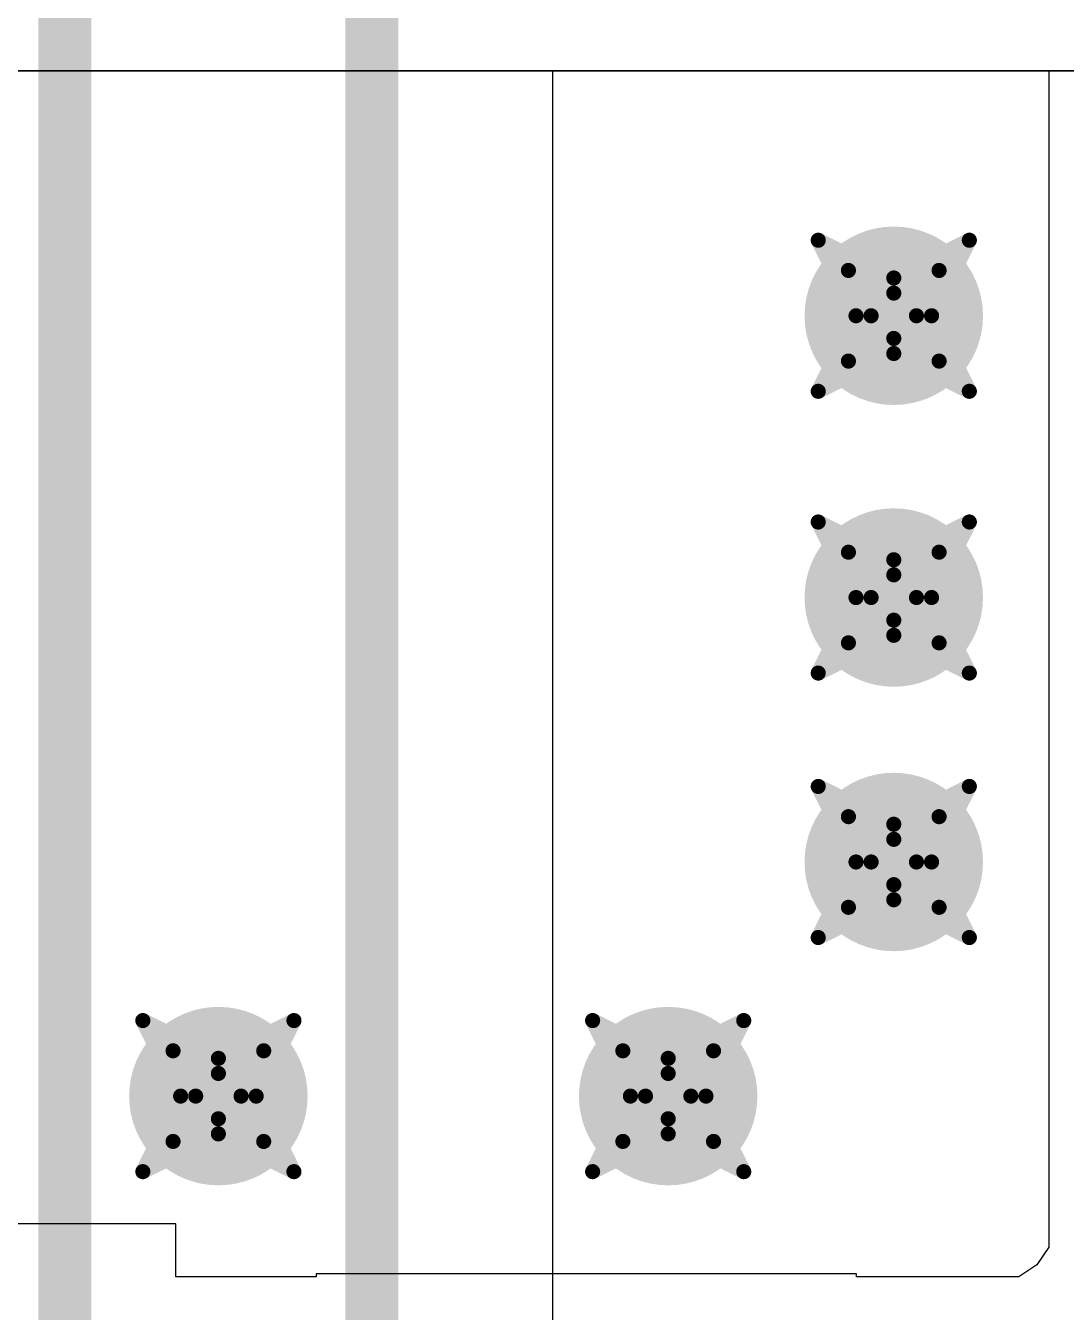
# Model space of a CAD drawing. Header units: inches. Extents: x -2 to 5376, y -4 to 5426.
# Drawn here: x 132.667 to 136.165, y 40.632 to 44.958 of the extents above; entities that cross this region are included whole.
import ezdxf

# ---------------------------------------------------------------- set-up
doc = ezdxf.new("R2010")
doc.units = ezdxf.units.IN
for name, color, linetype in [('Bottom Layer', 5, 'Continuous'), ('Drill Drawing', 1, 'Continuous'), ('Layer 1', 16, 'Continuous'), ('Layer 2', 76, 'Continuous'), ('Multi-Layer', 9, 'Continuous'), ('Top Layer', 1, 'Continuous'), ('Via Holes', 16, 'Continuous')]:
    doc.layers.add(name, color=color, linetype=linetype)

msp = doc.modelspace()

# ---------------------------------------------------------------- hatches: boundary and pattern name
at = {"layer": 'Bottom Layer'}
h = msp.add_hatch(color=5, dxfattribs=at)
edge = h.paths.add_edge_path()
edge.add_arc((135.5852, 43.9826), 0.3, 0, 360)
h = msp.add_hatch(color=5, dxfattribs=at)
edge = h.paths.add_edge_path()
edge.add_arc((135.5852, 43.0352), 0.3, 0, 360)
h = msp.add_hatch(color=5, dxfattribs=at)
edge = h.paths.add_edge_path()
edge.add_arc((135.5852, 42.146), 0.3, 0, 360)
h = msp.add_hatch(color=5, dxfattribs=at)
edge = h.paths.add_edge_path()
edge.add_arc((133.3147, 41.3588), 0.3, 0, 360)
h = msp.add_hatch(color=5, dxfattribs=at)
edge = h.paths.add_edge_path()
edge.add_arc((134.8268, 41.3588), 0.3, 0, 360)
at = {"layer": 'Layer 1'}
h = msp.add_hatch(color=16, dxfattribs=at)
edge = h.paths.add_edge_path()
edge.add_arc((135.5852, 43.9826), 0.3, 0, 360)
h = msp.add_hatch(color=16, dxfattribs=at)
edge = h.paths.add_edge_path()
edge.add_arc((135.5852, 43.0352), 0.3, 0, 360)
h = msp.add_hatch(color=16, dxfattribs=at)
edge = h.paths.add_edge_path()
edge.add_arc((135.5852, 42.146), 0.3, 0, 360)
h = msp.add_hatch(color=16, dxfattribs=at)
edge = h.paths.add_edge_path()
edge.add_arc((133.3147, 41.3588), 0.3, 0, 360)
h = msp.add_hatch(color=16, dxfattribs=at)
edge = h.paths.add_edge_path()
edge.add_arc((134.8268, 41.3588), 0.3, 0, 360)
at = {"layer": 'Layer 2'}
h = msp.add_hatch(color=76, dxfattribs=at)
edge = h.paths.add_edge_path()
edge.add_arc((135.5852, 43.9826), 0.3, 0, 360)
h = msp.add_hatch(color=76, dxfattribs=at)
edge = h.paths.add_edge_path()
edge.add_arc((135.5852, 43.0352), 0.3, 0, 360)
h = msp.add_hatch(color=76, dxfattribs=at)
edge = h.paths.add_edge_path()
edge.add_arc((135.5852, 42.146), 0.3, 0, 360)
h = msp.add_hatch(color=76, dxfattribs=at)
edge = h.paths.add_edge_path()
edge.add_arc((133.3147, 41.3588), 0.3, 0, 360)
h = msp.add_hatch(color=76, dxfattribs=at)
edge = h.paths.add_edge_path()
edge.add_arc((134.8268, 41.3588), 0.3, 0, 360)
at = {"layer": 'Top Layer'}
h = msp.add_hatch(color=1, dxfattribs=at)
edge = h.paths.add_edge_path()
edge.add_arc((135.5852, 43.9826), 0.3, 0, 360)
h = msp.add_hatch(color=1, dxfattribs=at)
edge = h.paths.add_edge_path()
edge.add_arc((135.5852, 43.0352), 0.3, 0, 360)
h = msp.add_hatch(color=1, dxfattribs=at)
edge = h.paths.add_edge_path()
edge.add_arc((135.5852, 42.146), 0.3, 0, 360)
h = msp.add_hatch(color=1, dxfattribs=at)
edge = h.paths.add_edge_path()
edge.add_arc((133.3147, 41.3588), 0.3, 0, 360)
h = msp.add_hatch(color=1, dxfattribs=at)
edge = h.paths.add_edge_path()
edge.add_arc((134.8268, 41.3588), 0.3, 0, 360)
at = {"layer": 'Via Holes'}
h = msp.add_hatch(color=7, dxfattribs=at)
edge = h.paths.add_edge_path()
edge.add_arc((135.5852, 43.9826), 0.15, 0, 360)
h = msp.add_hatch(color=7, dxfattribs=at)
edge = h.paths.add_edge_path()
edge.add_arc((135.5852, 43.0352), 0.15, 0, 360)
h = msp.add_hatch(color=7, dxfattribs=at)
edge = h.paths.add_edge_path()
edge.add_arc((135.5852, 42.146), 0.15, 0, 360)
h = msp.add_hatch(color=7, dxfattribs=at)
edge = h.paths.add_edge_path()
edge.add_arc((133.3147, 41.3588), 0.15, 0, 360)
h = msp.add_hatch(color=7, dxfattribs=at)
edge = h.paths.add_edge_path()
edge.add_arc((134.8268, 41.3588), 0.15, 0, 360)

# ---------------------------------------------------------------- linework, layer by layer
at = {"layer": 'Bottom Layer'}
msp.add_line((131.93, 44.8056), (137.9121, 44.8056), dxfattribs=at)
at = {"layer": 'Drill Drawing'}
for points in [[(135.3312, 44.2366, 0.0508, 0.0508, 0), (135.5852, 44.1096, 0.0508, 0.0508, 0)], [(135.3312, 44.2366, 0.0508, 0.0508, 0), (135.4582, 43.9826, 0.0508, 0.0508, 0)], [(135.5852, 44.1096, 0.0508, 0.0508, 0), (135.8392, 44.2366, 0.0508, 0.0508, 0)], [(135.7122, 43.9826, 0.0508, 0.0508, 0), (135.8392, 44.2366, 0.0508, 0.0508, 0)], [(135.4328, 44.135, 0.0508, 0.0508, 0), (135.5852, 44.0588, 0.0508, 0.0508, 0)], [(135.4328, 44.135, 0.0508, 0.0508, 0), (135.509, 43.9826, 0.0508, 0.0508, 0)], [(135.5852, 44.0588, 0.0508, 0.0508, 0), (135.7376, 44.135, 0.0508, 0.0508, 0)], [(135.6614, 43.9826, 0.0508, 0.0508, 0), (135.7376, 44.135, 0.0508, 0.0508, 0)], [(135.3312, 43.7286, 0.0508, 0.0508, 0), (135.4582, 43.9826, 0.0508, 0.0508, 0)], [(135.4328, 43.8302, 0.0508, 0.0508, 0), (135.509, 43.9826, 0.0508, 0.0508, 0)], [(135.6614, 43.9826, 0.0508, 0.0508, 0), (135.7376, 43.8302, 0.0508, 0.0508, 0)], [(135.7122, 43.9826, 0.0508, 0.0508, 0), (135.8392, 43.7286, 0.0508, 0.0508, 0)], [(135.4328, 43.8302, 0.0508, 0.0508, 0), (135.5852, 43.9064, 0.0508, 0.0508, 0)], [(135.5852, 43.9064, 0.0508, 0.0508, 0), (135.7376, 43.8302, 0.0508, 0.0508, 0)], [(135.3312, 43.7286, 0.0508, 0.0508, 0), (135.5852, 43.8556, 0.0508, 0.0508, 0)], [(135.5852, 43.8556, 0.0508, 0.0508, 0), (135.8392, 43.7286, 0.0508, 0.0508, 0)], [(135.3312, 43.2892, 0.0508, 0.0508, 0), (135.5852, 43.1622, 0.0508, 0.0508, 0)], [(135.3312, 43.2892, 0.0508, 0.0508, 0), (135.4582, 43.0352, 0.0508, 0.0508, 0)], [(135.5852, 43.1622, 0.0508, 0.0508, 0), (135.8392, 43.2892, 0.0508, 0.0508, 0)], [(135.7122, 43.0352, 0.0508, 0.0508, 0), (135.8392, 43.2892, 0.0508, 0.0508, 0)], [(135.4328, 43.1876, 0.0508, 0.0508, 0), (135.5852, 43.1114, 0.0508, 0.0508, 0)], [(135.4328, 43.1876, 0.0508, 0.0508, 0), (135.509, 43.0352, 0.0508, 0.0508, 0)], [(135.5852, 43.1114, 0.0508, 0.0508, 0), (135.7376, 43.1876, 0.0508, 0.0508, 0)], [(135.6614, 43.0352, 0.0508, 0.0508, 0), (135.7376, 43.1876, 0.0508, 0.0508, 0)], [(135.3312, 42.7812, 0.0508, 0.0508, 0), (135.4582, 43.0352, 0.0508, 0.0508, 0)], [(135.4328, 42.8828, 0.0508, 0.0508, 0), (135.509, 43.0352, 0.0508, 0.0508, 0)], [(135.6614, 43.0352, 0.0508, 0.0508, 0), (135.7376, 42.8828, 0.0508, 0.0508, 0)], [(135.7122, 43.0352, 0.0508, 0.0508, 0), (135.8392, 42.7812, 0.0508, 0.0508, 0)], [(135.4328, 42.8828, 0.0508, 0.0508, 0), (135.5852, 42.959, 0.0508, 0.0508, 0)], [(135.5852, 42.959, 0.0508, 0.0508, 0), (135.7376, 42.8828, 0.0508, 0.0508, 0)], [(135.3312, 42.7812, 0.0508, 0.0508, 0), (135.5852, 42.9082, 0.0508, 0.0508, 0)], [(135.5852, 42.9082, 0.0508, 0.0508, 0), (135.8392, 42.7812, 0.0508, 0.0508, 0)], [(135.3312, 42.4, 0.0508, 0.0508, 0), (135.5852, 42.273, 0.0508, 0.0508, 0)], [(135.3312, 42.4, 0.0508, 0.0508, 0), (135.4582, 42.146, 0.0508, 0.0508, 0)], [(135.5852, 42.273, 0.0508, 0.0508, 0), (135.8392, 42.4, 0.0508, 0.0508, 0)], [(135.7122, 42.146, 0.0508, 0.0508, 0), (135.8392, 42.4, 0.0508, 0.0508, 0)], [(135.4328, 42.2984, 0.0508, 0.0508, 0), (135.5852, 42.2222, 0.0508, 0.0508, 0)], [(135.4328, 42.2984, 0.0508, 0.0508, 0), (135.509, 42.146, 0.0508, 0.0508, 0)], [(135.5852, 42.2222, 0.0508, 0.0508, 0), (135.7376, 42.2984, 0.0508, 0.0508, 0)], [(135.6614, 42.146, 0.0508, 0.0508, 0), (135.7376, 42.2984, 0.0508, 0.0508, 0)], [(135.3312, 41.892, 0.0508, 0.0508, 0), (135.4582, 42.146, 0.0508, 0.0508, 0)], [(135.4328, 41.9936, 0.0508, 0.0508, 0), (135.509, 42.146, 0.0508, 0.0508, 0)], [(135.6614, 42.146, 0.0508, 0.0508, 0), (135.7376, 41.9936, 0.0508, 0.0508, 0)], [(135.7122, 42.146, 0.0508, 0.0508, 0), (135.8392, 41.892, 0.0508, 0.0508, 0)], [(135.4328, 41.9936, 0.0508, 0.0508, 0), (135.5852, 42.0698, 0.0508, 0.0508, 0)], [(135.5852, 42.0698, 0.0508, 0.0508, 0), (135.7376, 41.9936, 0.0508, 0.0508, 0)], [(135.3312, 41.892, 0.0508, 0.0508, 0), (135.5852, 42.019, 0.0508, 0.0508, 0)], [(135.5852, 42.019, 0.0508, 0.0508, 0), (135.8392, 41.892, 0.0508, 0.0508, 0)], [(133.0607, 41.6128, 0.0508, 0.0508, 0), (133.3147, 41.4858, 0.0508, 0.0508, 0)], [(133.0607, 41.6128, 0.0508, 0.0508, 0), (133.1877, 41.3588, 0.0508, 0.0508, 0)], [(133.3147, 41.4858, 0.0508, 0.0508, 0), (133.5687, 41.6128, 0.0508, 0.0508, 0)], [(133.4417, 41.3588, 0.0508, 0.0508, 0), (133.5687, 41.6128, 0.0508, 0.0508, 0)], [(134.5728, 41.6128, 0.0508, 0.0508, 0), (134.8268, 41.4858, 0.0508, 0.0508, 0)], [(134.5728, 41.6128, 0.0508, 0.0508, 0), (134.6998, 41.3588, 0.0508, 0.0508, 0)], [(134.8268, 41.4858, 0.0508, 0.0508, 0), (135.0808, 41.6128, 0.0508, 0.0508, 0)], [(134.9538, 41.3588, 0.0508, 0.0508, 0), (135.0808, 41.6128, 0.0508, 0.0508, 0)], [(133.1623, 41.5112, 0.0508, 0.0508, 0), (133.3147, 41.435, 0.0508, 0.0508, 0)], [(133.1623, 41.5112, 0.0508, 0.0508, 0), (133.2385, 41.3588, 0.0508, 0.0508, 0)], [(133.3147, 41.435, 0.0508, 0.0508, 0), (133.4671, 41.5112, 0.0508, 0.0508, 0)], [(133.3909, 41.3588, 0.0508, 0.0508, 0), (133.4671, 41.5112, 0.0508, 0.0508, 0)], [(134.6744, 41.5112, 0.0508, 0.0508, 0), (134.8268, 41.435, 0.0508, 0.0508, 0)], [(134.6744, 41.5112, 0.0508, 0.0508, 0), (134.7506, 41.3588, 0.0508, 0.0508, 0)], [(134.8268, 41.435, 0.0508, 0.0508, 0), (134.9792, 41.5112, 0.0508, 0.0508, 0)], [(134.903, 41.3588, 0.0508, 0.0508, 0), (134.9792, 41.5112, 0.0508, 0.0508, 0)], [(133.0607, 41.1048, 0.0508, 0.0508, 0), (133.1877, 41.3588, 0.0508, 0.0508, 0)], [(133.1623, 41.2064, 0.0508, 0.0508, 0), (133.2385, 41.3588, 0.0508, 0.0508, 0)], [(133.3909, 41.3588, 0.0508, 0.0508, 0), (133.4671, 41.2064, 0.0508, 0.0508, 0)], [(133.4417, 41.3588, 0.0508, 0.0508, 0), (133.5687, 41.1048, 0.0508, 0.0508, 0)], [(134.5728, 41.1048, 0.0508, 0.0508, 0), (134.6998, 41.3588, 0.0508, 0.0508, 0)], [(134.6744, 41.2064, 0.0508, 0.0508, 0), (134.7506, 41.3588, 0.0508, 0.0508, 0)], [(134.903, 41.3588, 0.0508, 0.0508, 0), (134.9792, 41.2064, 0.0508, 0.0508, 0)], [(134.9538, 41.3588, 0.0508, 0.0508, 0), (135.0808, 41.1048, 0.0508, 0.0508, 0)], [(133.1623, 41.2064, 0.0508, 0.0508, 0), (133.3147, 41.2826, 0.0508, 0.0508, 0)], [(133.3147, 41.2826, 0.0508, 0.0508, 0), (133.4671, 41.2064, 0.0508, 0.0508, 0)], [(134.6744, 41.2064, 0.0508, 0.0508, 0), (134.8268, 41.2826, 0.0508, 0.0508, 0)], [(134.8268, 41.2826, 0.0508, 0.0508, 0), (134.9792, 41.2064, 0.0508, 0.0508, 0)], [(133.0607, 41.1048, 0.0508, 0.0508, 0), (133.3147, 41.2318, 0.0508, 0.0508, 0)], [(133.3147, 41.2318, 0.0508, 0.0508, 0), (133.5687, 41.1048, 0.0508, 0.0508, 0)], [(134.5728, 41.1048, 0.0508, 0.0508, 0), (134.8268, 41.2318, 0.0508, 0.0508, 0)], [(134.8268, 41.2318, 0.0508, 0.0508, 0), (135.0808, 41.1048, 0.0508, 0.0508, 0)]]:
    msp.add_lwpolyline(points, format="xyseb", dxfattribs=at)
for points in [[(135.3185, 44.2366, 0.0254, 0.0254, 1), (135.3439, 44.2366, 0.0254, 0.0254, 1)], [(135.3185, 44.2366, 0.0254, 0.0254, 1), (135.3439, 44.2366, 0.0254, 0.0254, 1)], [(135.8265, 44.2366, 0.0254, 0.0254, 1), (135.8519, 44.2366, 0.0254, 0.0254, 1)], [(135.8265, 44.2366, 0.0254, 0.0254, 1), (135.8519, 44.2366, 0.0254, 0.0254, 1)], [(135.4201, 44.135, 0.0254, 0.0254, 1), (135.4455, 44.135, 0.0254, 0.0254, 1)], [(135.4201, 44.135, 0.0254, 0.0254, 1), (135.4455, 44.135, 0.0254, 0.0254, 1)], [(135.5725, 44.1096, 0.0254, 0.0254, 1), (135.5979, 44.1096, 0.0254, 0.0254, 1)], [(135.5725, 44.1096, 0.0254, 0.0254, 1), (135.5979, 44.1096, 0.0254, 0.0254, 1)], [(135.7249, 44.135, 0.0254, 0.0254, 1), (135.7503, 44.135, 0.0254, 0.0254, 1)], [(135.7249, 44.135, 0.0254, 0.0254, 1), (135.7503, 44.135, 0.0254, 0.0254, 1)], [(135.5725, 44.0588, 0.0254, 0.0254, 1), (135.5979, 44.0588, 0.0254, 0.0254, 1)], [(135.5725, 44.0588, 0.0254, 0.0254, 1), (135.5979, 44.0588, 0.0254, 0.0254, 1)], [(135.4455, 43.9826, 0.0254, 0.0254, 1), (135.4709, 43.9826, 0.0254, 0.0254, 1)], [(135.4455, 43.9826, 0.0254, 0.0254, 1), (135.4709, 43.9826, 0.0254, 0.0254, 1)], [(135.4963, 43.9826, 0.0254, 0.0254, 1), (135.5217, 43.9826, 0.0254, 0.0254, 1)], [(135.4963, 43.9826, 0.0254, 0.0254, 1), (135.5217, 43.9826, 0.0254, 0.0254, 1)], [(135.6487, 43.9826, 0.0254, 0.0254, 1), (135.6741, 43.9826, 0.0254, 0.0254, 1)], [(135.6487, 43.9826, 0.0254, 0.0254, 1), (135.6741, 43.9826, 0.0254, 0.0254, 1)], [(135.6995, 43.9826, 0.0254, 0.0254, 1), (135.7249, 43.9826, 0.0254, 0.0254, 1)], [(135.6995, 43.9826, 0.0254, 0.0254, 1), (135.7249, 43.9826, 0.0254, 0.0254, 1)], [(135.5725, 43.9064, 0.0254, 0.0254, 1), (135.5979, 43.9064, 0.0254, 0.0254, 1)], [(135.5725, 43.9064, 0.0254, 0.0254, 1), (135.5979, 43.9064, 0.0254, 0.0254, 1)], [(135.5725, 43.8556, 0.0254, 0.0254, 1), (135.5979, 43.8556, 0.0254, 0.0254, 1)], [(135.5725, 43.8556, 0.0254, 0.0254, 1), (135.5979, 43.8556, 0.0254, 0.0254, 1)], [(135.4201, 43.8302, 0.0254, 0.0254, 1), (135.4455, 43.8302, 0.0254, 0.0254, 1)], [(135.4201, 43.8302, 0.0254, 0.0254, 1), (135.4455, 43.8302, 0.0254, 0.0254, 1)], [(135.7249, 43.8302, 0.0254, 0.0254, 1), (135.7503, 43.8302, 0.0254, 0.0254, 1)], [(135.7249, 43.8302, 0.0254, 0.0254, 1), (135.7503, 43.8302, 0.0254, 0.0254, 1)], [(135.3185, 43.7286, 0.0254, 0.0254, 1), (135.3439, 43.7286, 0.0254, 0.0254, 1)], [(135.3185, 43.7286, 0.0254, 0.0254, 1), (135.3439, 43.7286, 0.0254, 0.0254, 1)], [(135.8265, 43.7286, 0.0254, 0.0254, 1), (135.8519, 43.7286, 0.0254, 0.0254, 1)], [(135.8265, 43.7286, 0.0254, 0.0254, 1), (135.8519, 43.7286, 0.0254, 0.0254, 1)], [(135.3185, 43.2892, 0.0254, 0.0254, 1), (135.3439, 43.2892, 0.0254, 0.0254, 1)], [(135.3185, 43.2892, 0.0254, 0.0254, 1), (135.3439, 43.2892, 0.0254, 0.0254, 1)], [(135.8265, 43.2892, 0.0254, 0.0254, 1), (135.8519, 43.2892, 0.0254, 0.0254, 1)], [(135.8265, 43.2892, 0.0254, 0.0254, 1), (135.8519, 43.2892, 0.0254, 0.0254, 1)], [(135.4201, 43.1876, 0.0254, 0.0254, 1), (135.4455, 43.1876, 0.0254, 0.0254, 1)], [(135.4201, 43.1876, 0.0254, 0.0254, 1), (135.4455, 43.1876, 0.0254, 0.0254, 1)], [(135.5725, 43.1622, 0.0254, 0.0254, 1), (135.5979, 43.1622, 0.0254, 0.0254, 1)], [(135.5725, 43.1622, 0.0254, 0.0254, 1), (135.5979, 43.1622, 0.0254, 0.0254, 1)], [(135.7249, 43.1876, 0.0254, 0.0254, 1), (135.7503, 43.1876, 0.0254, 0.0254, 1)], [(135.7249, 43.1876, 0.0254, 0.0254, 1), (135.7503, 43.1876, 0.0254, 0.0254, 1)], [(135.5725, 43.1114, 0.0254, 0.0254, 1), (135.5979, 43.1114, 0.0254, 0.0254, 1)], [(135.5725, 43.1114, 0.0254, 0.0254, 1), (135.5979, 43.1114, 0.0254, 0.0254, 1)], [(135.4455, 43.0352, 0.0254, 0.0254, 1), (135.4709, 43.0352, 0.0254, 0.0254, 1)], [(135.4455, 43.0352, 0.0254, 0.0254, 1), (135.4709, 43.0352, 0.0254, 0.0254, 1)], [(135.4963, 43.0352, 0.0254, 0.0254, 1), (135.5217, 43.0352, 0.0254, 0.0254, 1)], [(135.4963, 43.0352, 0.0254, 0.0254, 1), (135.5217, 43.0352, 0.0254, 0.0254, 1)], [(135.6487, 43.0352, 0.0254, 0.0254, 1), (135.6741, 43.0352, 0.0254, 0.0254, 1)], [(135.6487, 43.0352, 0.0254, 0.0254, 1), (135.6741, 43.0352, 0.0254, 0.0254, 1)], [(135.6995, 43.0352, 0.0254, 0.0254, 1), (135.7249, 43.0352, 0.0254, 0.0254, 1)], [(135.6995, 43.0352, 0.0254, 0.0254, 1), (135.7249, 43.0352, 0.0254, 0.0254, 1)], [(135.5725, 42.959, 0.0254, 0.0254, 1), (135.5979, 42.959, 0.0254, 0.0254, 1)], [(135.5725, 42.959, 0.0254, 0.0254, 1), (135.5979, 42.959, 0.0254, 0.0254, 1)], [(135.5725, 42.9082, 0.0254, 0.0254, 1), (135.5979, 42.9082, 0.0254, 0.0254, 1)], [(135.5725, 42.9082, 0.0254, 0.0254, 1), (135.5979, 42.9082, 0.0254, 0.0254, 1)], [(135.4201, 42.8828, 0.0254, 0.0254, 1), (135.4455, 42.8828, 0.0254, 0.0254, 1)], [(135.4201, 42.8828, 0.0254, 0.0254, 1), (135.4455, 42.8828, 0.0254, 0.0254, 1)], [(135.7249, 42.8828, 0.0254, 0.0254, 1), (135.7503, 42.8828, 0.0254, 0.0254, 1)], [(135.7249, 42.8828, 0.0254, 0.0254, 1), (135.7503, 42.8828, 0.0254, 0.0254, 1)], [(135.3185, 42.7812, 0.0254, 0.0254, 1), (135.3439, 42.7812, 0.0254, 0.0254, 1)], [(135.3185, 42.7812, 0.0254, 0.0254, 1), (135.3439, 42.7812, 0.0254, 0.0254, 1)], [(135.8265, 42.7812, 0.0254, 0.0254, 1), (135.8519, 42.7812, 0.0254, 0.0254, 1)], [(135.8265, 42.7812, 0.0254, 0.0254, 1), (135.8519, 42.7812, 0.0254, 0.0254, 1)], [(135.3185, 42.4, 0.0254, 0.0254, 1), (135.3439, 42.4, 0.0254, 0.0254, 1)], [(135.3185, 42.4, 0.0254, 0.0254, 1), (135.3439, 42.4, 0.0254, 0.0254, 1)], [(135.8265, 42.4, 0.0254, 0.0254, 1), (135.8519, 42.4, 0.0254, 0.0254, 1)], [(135.8265, 42.4, 0.0254, 0.0254, 1), (135.8519, 42.4, 0.0254, 0.0254, 1)], [(135.4201, 42.2984, 0.0254, 0.0254, 1), (135.4455, 42.2984, 0.0254, 0.0254, 1)], [(135.4201, 42.2984, 0.0254, 0.0254, 1), (135.4455, 42.2984, 0.0254, 0.0254, 1)], [(135.7249, 42.2984, 0.0254, 0.0254, 1), (135.7503, 42.2984, 0.0254, 0.0254, 1)], [(135.7249, 42.2984, 0.0254, 0.0254, 1), (135.7503, 42.2984, 0.0254, 0.0254, 1)], [(135.5725, 42.273, 0.0254, 0.0254, 1), (135.5979, 42.273, 0.0254, 0.0254, 1)], [(135.5725, 42.273, 0.0254, 0.0254, 1), (135.5979, 42.273, 0.0254, 0.0254, 1)], [(135.5725, 42.2222, 0.0254, 0.0254, 1), (135.5979, 42.2222, 0.0254, 0.0254, 1)], [(135.5725, 42.2222, 0.0254, 0.0254, 1), (135.5979, 42.2222, 0.0254, 0.0254, 1)], [(135.4455, 42.146, 0.0254, 0.0254, 1), (135.4709, 42.146, 0.0254, 0.0254, 1)], [(135.4455, 42.146, 0.0254, 0.0254, 1), (135.4709, 42.146, 0.0254, 0.0254, 1)], [(135.4963, 42.146, 0.0254, 0.0254, 1), (135.5217, 42.146, 0.0254, 0.0254, 1)], [(135.4963, 42.146, 0.0254, 0.0254, 1), (135.5217, 42.146, 0.0254, 0.0254, 1)], [(135.6487, 42.146, 0.0254, 0.0254, 1), (135.6741, 42.146, 0.0254, 0.0254, 1)], [(135.6487, 42.146, 0.0254, 0.0254, 1), (135.6741, 42.146, 0.0254, 0.0254, 1)], [(135.6995, 42.146, 0.0254, 0.0254, 1), (135.7249, 42.146, 0.0254, 0.0254, 1)], [(135.6995, 42.146, 0.0254, 0.0254, 1), (135.7249, 42.146, 0.0254, 0.0254, 1)], [(135.5725, 42.0698, 0.0254, 0.0254, 1), (135.5979, 42.0698, 0.0254, 0.0254, 1)], [(135.5725, 42.0698, 0.0254, 0.0254, 1), (135.5979, 42.0698, 0.0254, 0.0254, 1)], [(135.4201, 41.9936, 0.0254, 0.0254, 1), (135.4455, 41.9936, 0.0254, 0.0254, 1)], [(135.4201, 41.9936, 0.0254, 0.0254, 1), (135.4455, 41.9936, 0.0254, 0.0254, 1)], [(135.5725, 42.019, 0.0254, 0.0254, 1), (135.5979, 42.019, 0.0254, 0.0254, 1)], [(135.5725, 42.019, 0.0254, 0.0254, 1), (135.5979, 42.019, 0.0254, 0.0254, 1)], [(135.7249, 41.9936, 0.0254, 0.0254, 1), (135.7503, 41.9936, 0.0254, 0.0254, 1)], [(135.7249, 41.9936, 0.0254, 0.0254, 1), (135.7503, 41.9936, 0.0254, 0.0254, 1)], [(135.3185, 41.892, 0.0254, 0.0254, 1), (135.3439, 41.892, 0.0254, 0.0254, 1)], [(135.3185, 41.892, 0.0254, 0.0254, 1), (135.3439, 41.892, 0.0254, 0.0254, 1)], [(135.8265, 41.892, 0.0254, 0.0254, 1), (135.8519, 41.892, 0.0254, 0.0254, 1)], [(135.8265, 41.892, 0.0254, 0.0254, 1), (135.8519, 41.892, 0.0254, 0.0254, 1)], [(133.048, 41.6128, 0.0254, 0.0254, 1), (133.0734, 41.6128, 0.0254, 0.0254, 1)], [(133.048, 41.6128, 0.0254, 0.0254, 1), (133.0734, 41.6128, 0.0254, 0.0254, 1)], [(133.556, 41.6128, 0.0254, 0.0254, 1), (133.5814, 41.6128, 0.0254, 0.0254, 1)], [(133.556, 41.6128, 0.0254, 0.0254, 1), (133.5814, 41.6128, 0.0254, 0.0254, 1)], [(134.5601, 41.6128, 0.0254, 0.0254, 1), (134.5855, 41.6128, 0.0254, 0.0254, 1)], [(134.5601, 41.6128, 0.0254, 0.0254, 1), (134.5855, 41.6128, 0.0254, 0.0254, 1)], [(135.0681, 41.6128, 0.0254, 0.0254, 1), (135.0935, 41.6128, 0.0254, 0.0254, 1)], [(135.0681, 41.6128, 0.0254, 0.0254, 1), (135.0935, 41.6128, 0.0254, 0.0254, 1)], [(133.1496, 41.5112, 0.0254, 0.0254, 1), (133.175, 41.5112, 0.0254, 0.0254, 1)], [(133.1496, 41.5112, 0.0254, 0.0254, 1), (133.175, 41.5112, 0.0254, 0.0254, 1)], [(133.4544, 41.5112, 0.0254, 0.0254, 1), (133.4798, 41.5112, 0.0254, 0.0254, 1)], [(133.4544, 41.5112, 0.0254, 0.0254, 1), (133.4798, 41.5112, 0.0254, 0.0254, 1)], [(134.6617, 41.5112, 0.0254, 0.0254, 1), (134.6871, 41.5112, 0.0254, 0.0254, 1)], [(134.6617, 41.5112, 0.0254, 0.0254, 1), (134.6871, 41.5112, 0.0254, 0.0254, 1)], [(134.9665, 41.5112, 0.0254, 0.0254, 1), (134.9919, 41.5112, 0.0254, 0.0254, 1)], [(134.9665, 41.5112, 0.0254, 0.0254, 1), (134.9919, 41.5112, 0.0254, 0.0254, 1)], [(133.302, 41.4858, 0.0254, 0.0254, 1), (133.3274, 41.4858, 0.0254, 0.0254, 1)], [(133.302, 41.4858, 0.0254, 0.0254, 1), (133.3274, 41.4858, 0.0254, 0.0254, 1)], [(134.8141, 41.4858, 0.0254, 0.0254, 1), (134.8395, 41.4858, 0.0254, 0.0254, 1)], [(134.8141, 41.4858, 0.0254, 0.0254, 1), (134.8395, 41.4858, 0.0254, 0.0254, 1)], [(133.302, 41.435, 0.0254, 0.0254, 1), (133.3274, 41.435, 0.0254, 0.0254, 1)], [(133.302, 41.435, 0.0254, 0.0254, 1), (133.3274, 41.435, 0.0254, 0.0254, 1)], [(134.8141, 41.435, 0.0254, 0.0254, 1), (134.8395, 41.435, 0.0254, 0.0254, 1)], [(134.8141, 41.435, 0.0254, 0.0254, 1), (134.8395, 41.435, 0.0254, 0.0254, 1)], [(133.175, 41.3588, 0.0254, 0.0254, 1), (133.2004, 41.3588, 0.0254, 0.0254, 1)], [(133.175, 41.3588, 0.0254, 0.0254, 1), (133.2004, 41.3588, 0.0254, 0.0254, 1)], [(133.2258, 41.3588, 0.0254, 0.0254, 1), (133.2512, 41.3588, 0.0254, 0.0254, 1)], [(133.2258, 41.3588, 0.0254, 0.0254, 1), (133.2512, 41.3588, 0.0254, 0.0254, 1)], [(133.3782, 41.3588, 0.0254, 0.0254, 1), (133.4036, 41.3588, 0.0254, 0.0254, 1)], [(133.3782, 41.3588, 0.0254, 0.0254, 1), (133.4036, 41.3588, 0.0254, 0.0254, 1)], [(133.429, 41.3588, 0.0254, 0.0254, 1), (133.4544, 41.3588, 0.0254, 0.0254, 1)], [(133.429, 41.3588, 0.0254, 0.0254, 1), (133.4544, 41.3588, 0.0254, 0.0254, 1)], [(134.6871, 41.3588, 0.0254, 0.0254, 1), (134.7125, 41.3588, 0.0254, 0.0254, 1)], [(134.6871, 41.3588, 0.0254, 0.0254, 1), (134.7125, 41.3588, 0.0254, 0.0254, 1)], [(134.7379, 41.3588, 0.0254, 0.0254, 1), (134.7633, 41.3588, 0.0254, 0.0254, 1)], [(134.7379, 41.3588, 0.0254, 0.0254, 1), (134.7633, 41.3588, 0.0254, 0.0254, 1)], [(134.8903, 41.3588, 0.0254, 0.0254, 1), (134.9157, 41.3588, 0.0254, 0.0254, 1)], [(134.8903, 41.3588, 0.0254, 0.0254, 1), (134.9157, 41.3588, 0.0254, 0.0254, 1)], [(134.9411, 41.3588, 0.0254, 0.0254, 1), (134.9665, 41.3588, 0.0254, 0.0254, 1)], [(134.9411, 41.3588, 0.0254, 0.0254, 1), (134.9665, 41.3588, 0.0254, 0.0254, 1)], [(133.302, 41.2826, 0.0254, 0.0254, 1), (133.3274, 41.2826, 0.0254, 0.0254, 1)], [(133.302, 41.2826, 0.0254, 0.0254, 1), (133.3274, 41.2826, 0.0254, 0.0254, 1)], [(134.8141, 41.2826, 0.0254, 0.0254, 1), (134.8395, 41.2826, 0.0254, 0.0254, 1)], [(134.8141, 41.2826, 0.0254, 0.0254, 1), (134.8395, 41.2826, 0.0254, 0.0254, 1)], [(133.1496, 41.2064, 0.0254, 0.0254, 1), (133.175, 41.2064, 0.0254, 0.0254, 1)], [(133.1496, 41.2064, 0.0254, 0.0254, 1), (133.175, 41.2064, 0.0254, 0.0254, 1)], [(133.302, 41.2318, 0.0254, 0.0254, 1), (133.3274, 41.2318, 0.0254, 0.0254, 1)], [(133.302, 41.2318, 0.0254, 0.0254, 1), (133.3274, 41.2318, 0.0254, 0.0254, 1)], [(133.4544, 41.2064, 0.0254, 0.0254, 1), (133.4798, 41.2064, 0.0254, 0.0254, 1)], [(133.4544, 41.2064, 0.0254, 0.0254, 1), (133.4798, 41.2064, 0.0254, 0.0254, 1)], [(134.6617, 41.2064, 0.0254, 0.0254, 1), (134.6871, 41.2064, 0.0254, 0.0254, 1)], [(134.6617, 41.2064, 0.0254, 0.0254, 1), (134.6871, 41.2064, 0.0254, 0.0254, 1)], [(134.8141, 41.2318, 0.0254, 0.0254, 1), (134.8395, 41.2318, 0.0254, 0.0254, 1)], [(134.8141, 41.2318, 0.0254, 0.0254, 1), (134.8395, 41.2318, 0.0254, 0.0254, 1)], [(134.9665, 41.2064, 0.0254, 0.0254, 1), (134.9919, 41.2064, 0.0254, 0.0254, 1)], [(134.9665, 41.2064, 0.0254, 0.0254, 1), (134.9919, 41.2064, 0.0254, 0.0254, 1)], [(133.048, 41.1048, 0.0254, 0.0254, 1), (133.0734, 41.1048, 0.0254, 0.0254, 1)], [(133.048, 41.1048, 0.0254, 0.0254, 1), (133.0734, 41.1048, 0.0254, 0.0254, 1)], [(133.556, 41.1048, 0.0254, 0.0254, 1), (133.5814, 41.1048, 0.0254, 0.0254, 1)], [(133.556, 41.1048, 0.0254, 0.0254, 1), (133.5814, 41.1048, 0.0254, 0.0254, 1)], [(134.5601, 41.1048, 0.0254, 0.0254, 1), (134.5855, 41.1048, 0.0254, 0.0254, 1)], [(134.5601, 41.1048, 0.0254, 0.0254, 1), (134.5855, 41.1048, 0.0254, 0.0254, 1)], [(135.0681, 41.1048, 0.0254, 0.0254, 1), (135.0935, 41.1048, 0.0254, 0.0254, 1)], [(135.0681, 41.1048, 0.0254, 0.0254, 1), (135.0935, 41.1048, 0.0254, 0.0254, 1)]]:
    msp.add_lwpolyline(points, format="xyseb", close=True, dxfattribs=at)
at = {"layer": 'Layer 1'}
msp.add_line((131.93, 44.8056), (137.9121, 44.8056), dxfattribs=at)
at = {"layer": 'Layer 2'}
for p, q in [((134.4393, 35.0202), (134.4393, 44.8056)), ((134.4393, 44.8056), (137.9121, 44.8056))]:
    msp.add_line(p, q, dxfattribs=at)
for points in [[(133.8307, 35.0202, 0.1778, 0.1778, 0), (133.8307, 74.854, 0.1778, 0.1778, 0)], [(132.7988, 37.4908, 0.1778, 0.1778, 0), (132.7988, 73.0995, 0.1778, 0.1778, 0)]]:
    msp.add_lwpolyline(points, format="xyseb", dxfattribs=at)
at = {"layer": 'Multi-Layer'}
msp.add_line((138.43, 44.8056), (131.93, 44.8056), dxfattribs=at)
at = {"layer": 'Top Layer'}
for p, q in [((131.93, 44.8056), (136.1062, 44.8056)), ((136.1062, 44.8056), (136.1062, 40.8513)), ((133.1719, 40.9288), (130.7589, 40.9288)), ((133.1719, 40.7509), (133.1719, 40.9288)), ((136.1062, 40.8513), (136.066, 40.791)), ((133.6438, 40.7509), (133.1719, 40.7509)), ((135.4598, 40.7614), (133.6438, 40.7614)), ((133.6438, 40.7614), (133.6438, 40.7509)), ((135.4598, 40.7509), (135.4598, 40.7614)), ((136.0058, 40.7509), (135.4598, 40.7509)), ((136.066, 40.791), (136.0058, 40.7509))]:
    msp.add_line(p, q, dxfattribs=at)
msp.add_lwpolyline([(136.7536, 40.8178, 0.254, 0.254, -0.414214), (136.0392, 40.1034, 0.254, 0.254, 0)], format="xyseb", dxfattribs=at)

doc.saveas('drawing.dxf')
